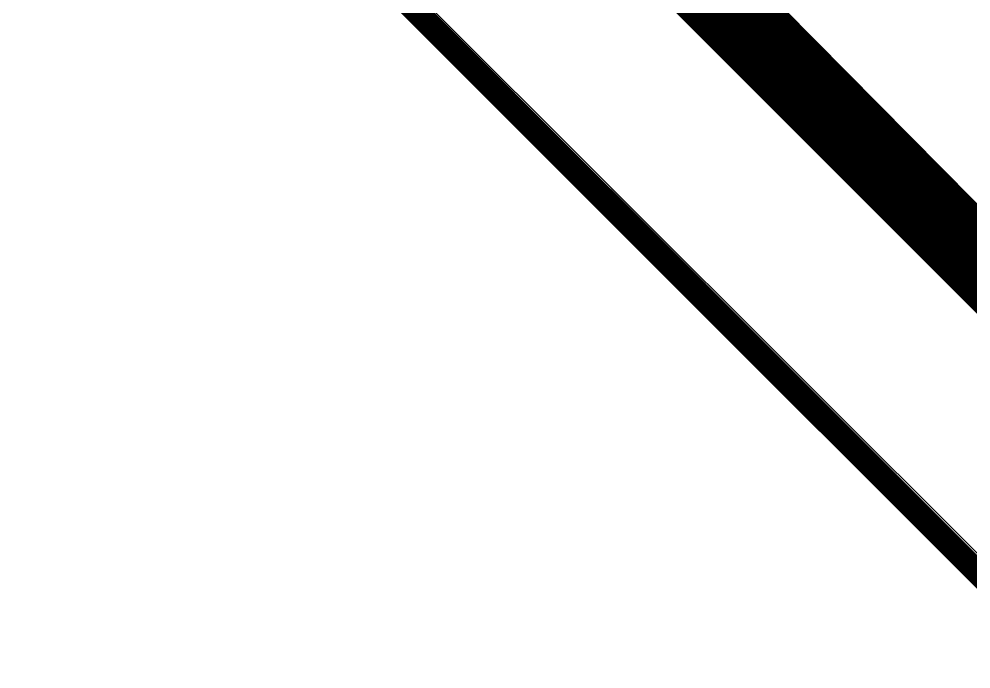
# Model space of a CAD drawing. Header units: inches. Extents: x -176 to 148, y -32 to 86.
# Drawn here: x -12.259 to -8.32, y -22.481 to -19.79 of the extents above; entities that cross this region are included whole.
import ezdxf

# ---------------------------------------------------------------- set-up
doc = ezdxf.new("R2010")
doc.units = ezdxf.units.IN
for name, color, linetype in [('Board Shape', 56, 'Continuous'), ('Bottom Layer', 5, 'Continuous'), ('Top 3D Body', 216, 'Continuous'), ('Top Layer', 1, 'Continuous')]:
    doc.layers.add(name, color=color, linetype=linetype)

# ---------------------------------------------------------------- blocks, each defined once
blk = doc.blocks.new('CHERRY_CPG151101S11_361')
at = {"layer": 'Top 3D Body'}
blk.add_lwpolyline([(10.16, -5.715, 0.254, 0.254, 0), (10.16, 13.335, 0.254, 0.254, 0)], format="xyseb", dxfattribs=at)

msp = doc.modelspace()

# ---------------------------------------------------------------- linework, layer by layer
at = {"layer": 'Board Shape'}
msp.add_lwpolyline([(-12.2093, -18.1646, 0.1, 0.1, 0), (1.6474, -32.0213, 0.1, 0.1, 0)], format="xyseb", dxfattribs=at)
msp.add_lwpolyline([(-12.2093, -18.1646, 0.1, 0.1, 0), (1.6474, -32.0213, 0.1, 0.1, 0)], format="xyseb", dxfattribs=at)
msp.add_lwpolyline([(-12.2093, -18.1646, 0.1, 0.1, 0), (1.6474, -32.0213, 0.1, 0.1, 0)], format="xyseb", dxfattribs=at)
msp.add_lwpolyline([(-12.2093, -18.1646, 0.1, 0.1, 0), (1.6474, -32.0213, 0.1, 0.1, 0)], format="xyseb", dxfattribs=at)
msp.add_lwpolyline([(-12.2093, -18.1646, 0.1, 0.1, 0), (1.6474, -32.0213, 0.1, 0.1, 0)], format="xyseb", dxfattribs=at)
at = {"layer": 'Bottom Layer'}
msp.add_lwpolyline([(-10.6237, -18.3782, 0.254, 0.254, 0), (-2.2978, -26.7978, 0.254, 0.254, 0)], format="xyseb", dxfattribs=at)
at = {"layer": 'Top Layer'}
msp.add_line((1.6853, -31.9828), (-12.1793, -18.1179), dxfattribs=at)

# ---------------------------------------------------------------- block references
at = {"rotation": 225}
msp.add_blockref('CHERRY_CPG151101S11_361', (-0.1701, -14.5869), dxfattribs=at)

doc.saveas('drawing.dxf')
